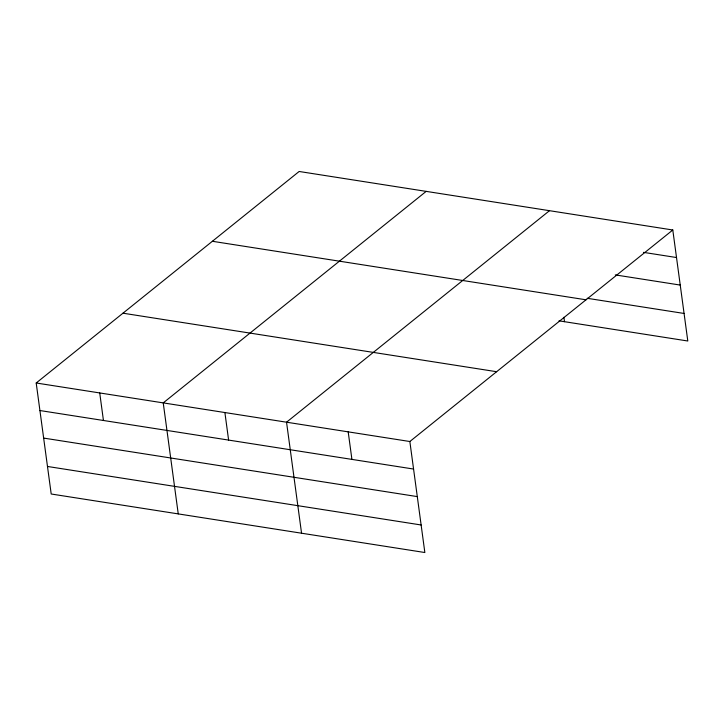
<?xml version="1.0" encoding="UTF-8"?>
<svg xmlns="http://www.w3.org/2000/svg" width="724" height="724" viewBox="0 0 724 724"><rect width="100%" height="100%" fill="white"/><g stroke="black" fill="none" stroke-linecap="round" stroke-linejoin="round"><path stroke-width="1.09" d="M672.795 229.997L409.847 441.513L424.852 552.521L51.205 494.003L36.2 382.996L299.148 171.479L672.795 229.997L687.8 341.004L558.991 320.832M426.183 191.371L163.235 402.897L178.249 513.904M549.489 210.684L286.541 422.201L301.555 533.217M643.491 252.359L676.515 257.536M615.282 274.903L680.243 285.075M587.191 298.288L684.071 313.456M212.376 241.282L586.015 299.799M122.971 313.193L496.619 371.711M36.2 382.996L409.847 441.513M39.92 410.535L413.567 469.052M43.648 438.083L417.296 496.601M47.485 466.464L421.133 524.981M563.906 317.284L564.494 321.691M348.19 431.857L351.918 459.396M224.893 412.553L228.612 440.092M99.722 392.942L103.442 420.481"/></g></svg>
